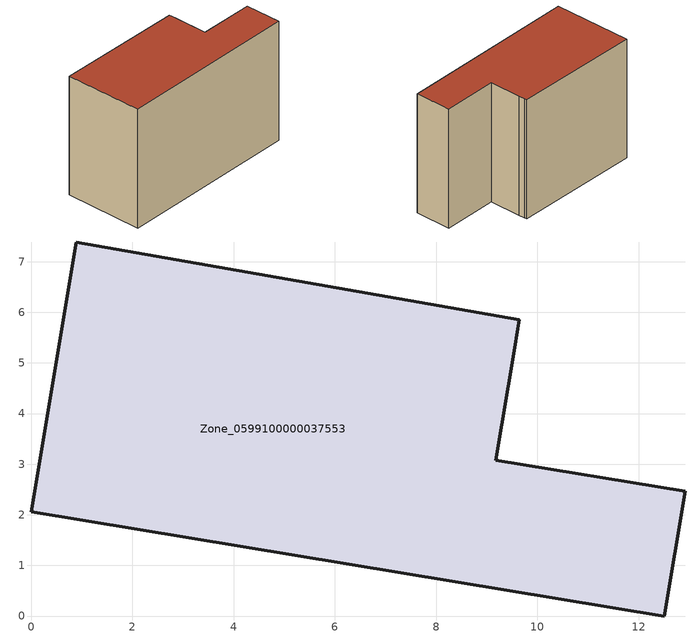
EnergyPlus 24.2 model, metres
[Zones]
Zone_0599100000037553
 floor ground (C_G): 0,2.06 0.89,7.39 9.64,5.85 9.61,5.67 9.54,5.24 9.18,3.08 12.92,2.46 12.51,0 z0
 wall outside (C_F): 0.89,7.39 0,2.06 12.51,0 12.92,2.46 9.18,3.08 9.54,5.24 9.61,5.67 9.64,5.85 0.89,7.39 z0:8.43
 roof outside (C_R): 9.54,5.24 9.61,5.67 9.64,5.85 0.89,7.39 0,2.06 12.51,0 12.92,2.46 9.18,3.08 z8.43
[BUILDING]
Pand.0599100000037553: North Axis=0; Terrain=City; Loads Convergence Tolerance Value=0.04; Temperature Convergence Tolerance Value=0.4; Solar Distribution=FullExterior; Maximum Number of Warmup Days=25; Minimum Number of Warmup Days=1
[Site:Location]
Rotterdam.The.Hague.AP_ZH_NLD Design_Conditions: Latitude=51.96; Longitude=4.45; Time Zone=1; Elevation=-4.5
[SITE:GROUNDTEMPERATURE:BUILDINGSURFACE]
18, 18, 18, 18, 18, 18, 18, 18, 18, 18, 18, 18
[MATERIAL] Thermal Absorptance=0.9; Solar Absorptance=0.7; Visible Absorptance=0.7
Name | Roughness | Thickness | Conductivity | Density | Specific Heat
G.TI.1975-1991 | MediumSmooth | 0.15 | 0.288461 | 540 | 1210
F.TI.1975-1991 | Rough | 0.3 | 0.230769 | 1920 | 840
R.TI.1975-1991 | MediumRough | 0.2 | 0.153846 | 1500 | 1000
[CONSTRUCTION]
C_G: G.TI.1975-1991
C_F: F.TI.1975-1991
C_R: R.TI.1975-1991
[ZONE]
Zone_0599100000037553: Type=1; Multiplier=1; Ceiling Height=Autocalculate; Volume=Autocalculate; Floor Area=autocalculate; Part of Total Floor Area=Yes
[ZONEINFILTRATION:DESIGNFLOWRATE]
Infil_Zone_0599100000037553: Zone or ZoneList or Space or SpaceList=Zone_0599100000037553; Schedule=AlwaysOn; Design Flow Rate Calculation Method=Flow/Area; Flow Rate per Floor Area=0.003; Constant Term Coefficient=1; Temperature Term Coefficient=0; Velocity Term Coefficient=0; Velocity Squared Term Coefficient=0
[HVACTEMPLATE:ZONE:IDEALLOADSAIRSYSTEM]
Zone_0599100000037553: Maximum Heating Supply Air Temperature=50; Minimum Cooling Supply Air Temperature=13; Maximum Heating Supply Air Humidity Ratio=0.0156; Minimum Cooling Supply Air Humidity Ratio=0.0077; Heating Limit=NoLimit; Cooling Limit=NoLimit; Dehumidification Control Type=ConstantSensibleHeatRatio; Cooling Sensible Heat Ratio=0.7; Dehumidification Setpoint=60; Humidification Control Type=None; Humidification Setpoint=30; Outdoor Air Method=None; Outdoor Air Flow Rate per Person=0.00944; Outdoor Air Flow Rate per Zone Floor Area=0; Outdoor Air Flow Rate per Zone=0; Demand Controlled Ventilation Type=None; Outdoor Air Economizer Type=NoEconomizer; Heat Recovery Type=None; Sensible Heat Recovery Effectiveness=0.7; Latent Heat Recovery Effectiveness=0.65
[ZONECONTROL:THERMOSTAT]
ThermostatControl_Zone_0599100000037553: Zone or ZoneList=Zone_0599100000037553; Control Type Schedule=DualSetpointControlType; Control 1=Thermostat_Zone_0599100000037553; Temperature Difference Between Cutout And Setpoint=0
[THERMOSTATSETPOINT:DUALSETPOINT]
Thermostat_Zone_0599100000037553: Heating Setpoint Temperature Schedule=HeatingSetpoint_Zone_0599100000037553; Cooling Setpoint Temperature Schedule=CoolingSetpoint_Zone_0599100000037553
[SCHEDULE:COMPACT]
HeatingSetpoint_Zone_0599100000037553: Through: 12/31, For: AllDays, Until: 24:00, 21
CoolingSetpoint_Zone_0599100000037553: Through: 12/31, For: AllDays, Until: 24:00, 24
DualSetpointControlType: Through: 12/31, For: AllDays, Until: 24:00, 4
AlwaysOn: Through: 12/31, For: AllDays, Until: 24:00, 1
